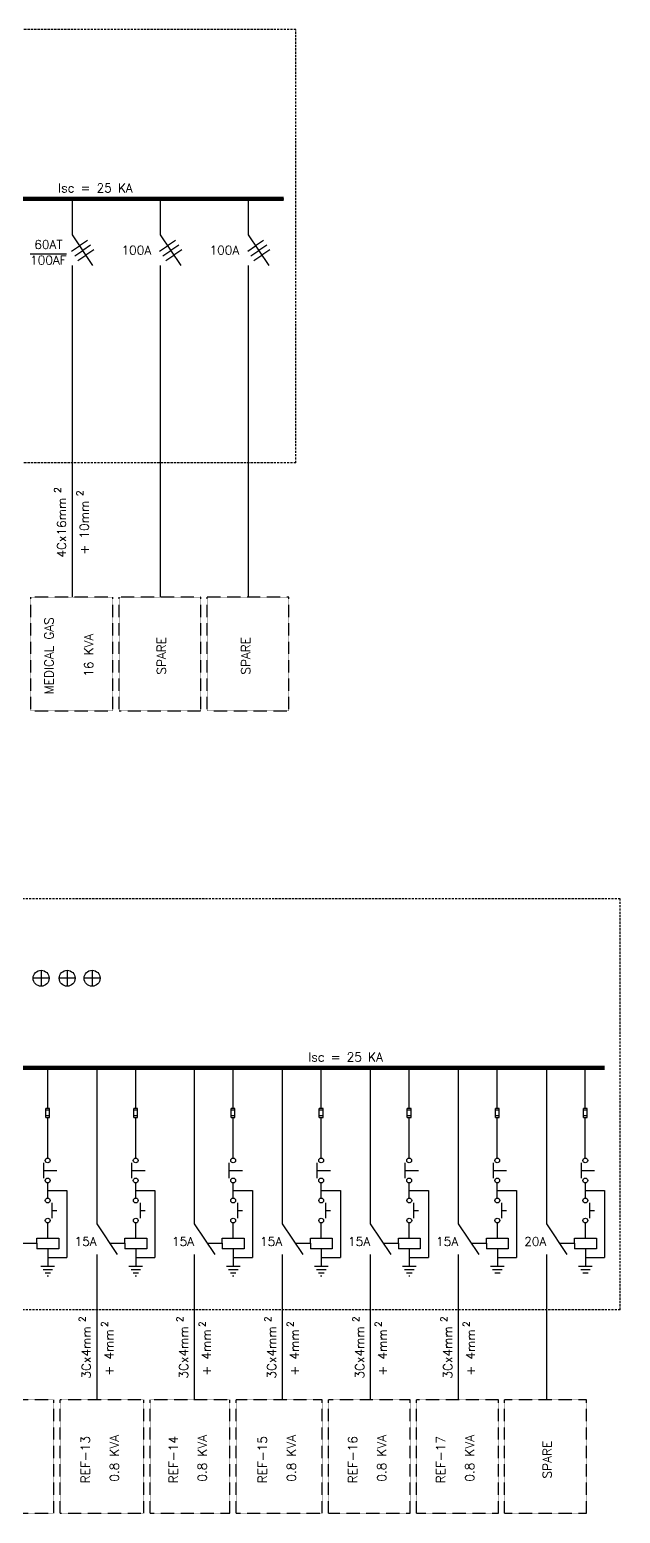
# Model space of a CAD drawing. Extents: x 20055 to 127460, y -8950 to 79188.
# Drawn here: x 112927 to 126238, y -5158 to 28285 of the extents above; entities that cross this region are included whole.
import ezdxf
from ezdxf.enums import TextEntityAlignment as Align

# ---------------------------------------------------------------- set-up
doc = ezdxf.new("R2010")
doc.units = 0
doc.header["$MEASUREMENT"] = 0
doc.linetypes.add('DASHED', pattern=[0.75, 0.5, -0.25])
for name, color, linetype in [('DB', 4, 'CONTINUOUS'), ('GRID-NO', 1, 'CONTINUOUS'), ('LIGH', 3, 'CONTINUOUS'), ('TEXT', 200, 'CONTINUOUS'), ('WIRE', 4, 'CONTINUOUS')]:
    doc.layers.add(name, color=color, linetype=linetype)
doc.styles.add('DWG', font='ROMANS.shx', dxfattribs={"width": 0.8, "height": 200})
doc.styles.add('ROMANS', font='ROMANS.shx', dxfattribs={"height": 0.4})

msp = doc.modelspace()

# ---------------------------------------------------------------- linework, layer by layer
at = {"layer": 'DB', "color": 7, "linetype": 'DASHED', "ltscale": 100}
for p, q in [((118928, 28285), (90468, 28285)), ((118928, 18518), (118928, 28285)), ((118928, 18518), (90468, 18518)), ((126238, 8696), (89017, 8696)), ((126238, -571), (126238, 8696)), ((126238, -571), (89017, -571))]:
    msp.add_line(p, q, dxfattribs=at)
at = {"layer": 'DB', "color": 7, "linetype": 'DASHED'}
for p, q in [((112955, 12931), (112955, 15493)), ((114799, 15493), (112955, 15493)), ((114799, 12931), (114799, 15493)), ((114940, 12931), (114940, 15493)), ((116783, 15493), (114940, 15493)), ((116783, 12931), (116783, 15493)), ((116924, 12931), (116924, 15493)), ((118767, 15493), (116924, 15493)), ((118767, 12931), (118767, 15493)), ((112955, 12931), (114799, 12931)), ((114940, 12931), (116783, 12931)), ((116924, 12931), (118767, 12931)), ((113473, -2596), (111584, -2596)), ((113473, -5158), (113473, -2596)), ((113614, -5158), (113614, -2596)), ((115503, -2596), (113614, -2596)), ((115503, -5158), (115503, -2596)), ((115644, -5158), (115644, -2596)), ((117436, -2596), (115644, -2596)), ((117436, -5158), (117436, -2596)), ((117577, -5158), (117577, -2596)), ((119521, -2596), (117577, -2596)), ((119521, -5158), (119521, -2596)), ((121505, -2596), (119662, -2596)), ((119662, -5158), (119662, -2596)), ((121505, -5158), (121505, -2596)), ((123489, -2596), (121646, -2596)), ((121646, -5158), (121646, -2596)), ((123489, -5158), (123489, -2596)), ((123630, -5158), (123630, -2596)), ((125474, -2596), (123630, -2596)), ((125474, -5158), (125474, -2596)), ((111584, -5158), (113473, -5158)), ((113614, -5158), (115503, -5158)), ((115644, -5158), (117436, -5158)), ((117577, -5158), (119521, -5158)), ((119662, -5158), (121505, -5158)), ((121646, -5158), (123489, -5158)), ((123630, -5158), (125474, -5158))]:
    msp.add_line(p, q, dxfattribs=at)
at = {"layer": 'LIGH', "color": 4}
for p, q in [((113332, 3968), (113332, 4885)), ((115316, 3968), (115316, 4885)), ((117512, 3968), (117512, 4885)), ((119496, 3968), (119496, 4885)), ((121480, 3968), (121480, 4885)), ((123465, 3968), (123465, 4885)), ((125449, 3968), (125449, 4885)), ((113332, 2850), (113332, 3766)), ((115316, 2850), (115316, 3766)), ((117512, 2850), (117512, 3766)), ((119496, 2850), (119496, 3766)), ((121480, 2850), (121480, 3766)), ((123465, 2850), (123465, 3766)), ((125449, 2850), (125449, 3766)), ((113236, 2742), (113236, 2398)), ((115221, 2742), (115221, 2398)), ((117416, 2742), (117416, 2398)), ((119401, 2742), (119401, 2398)), ((121385, 2742), (121385, 2398)), ((123369, 2742), (123369, 2398)), ((125354, 2742), (125354, 2398)), ((113333, 1946), (113333, 2290)), ((113333, 2118), (113766, 2118)), ((113766, 2118), (113766, 606)), ((115317, 1946), (115317, 2290)), ((115317, 2118), (115750, 2118)), ((115750, 2118), (115750, 606)), ((117513, 1946), (117513, 2290)), ((117513, 2118), (117946, 2118)), ((117946, 2118), (117946, 606)), ((119497, 1946), (119497, 2290)), ((119497, 2118), (119930, 2118)), ((119930, 2118), (119930, 606)), ((121482, 1946), (121482, 2290)), ((121482, 2118), (121914, 2118)), ((121914, 2118), (121914, 606)), ((123466, 1946), (123466, 2290)), ((123466, 2118), (123899, 2118)), ((123899, 2118), (123899, 606)), ((125450, 1946), (125450, 2290)), ((125450, 2118), (125883, 2118)), ((125883, 2118), (125883, 606)), ((113428, 1839), (113428, 1495)), ((115413, 1839), (115413, 1495)), ((117608, 1839), (117608, 1495)), ((119593, 1839), (119593, 1495)), ((121577, 1839), (121577, 1495)), ((123561, 1839), (123561, 1495)), ((125546, 1839), (125546, 1495)), ((113335, 1043), (113335, 1387)), ((115319, 1043), (115319, 1387)), ((117515, 1043), (117515, 1387)), ((119499, 1043), (119499, 1387)), ((121483, 1043), (121483, 1387)), ((123468, 1043), (123468, 1387)), ((125452, 1043), (125452, 1387)), ((113088, 1043), (113581, 1043)), ((113088, 933), (113088, 1043)), ((113581, 1043), (113581, 802)), ((115073, 1043), (115565, 1043)), ((115073, 933), (115073, 1043)), ((115565, 1043), (115565, 802)), ((117268, 1043), (117761, 1043)), ((117268, 933), (117268, 1043)), ((117761, 1043), (117761, 802)), ((119253, 1043), (119745, 1043)), ((119253, 933), (119253, 1043)), ((119745, 1043), (119745, 802)), ((121237, 1043), (121730, 1043)), ((121237, 933), (121237, 1043)), ((121730, 1043), (121730, 802)), ((123221, 933), (123221, 1043)), ((123221, 1043), (123714, 1043)), ((123714, 1043), (123714, 802)), ((125206, 1043), (125698, 1043)), ((125206, 933), (125206, 1043)), ((125698, 1043), (125698, 802)), ((112746, 931), (113088, 931)), ((113088, 931), (113088, 802)), ((113581, 802), (113088, 802)), ((113335, 802), (113335, 411)), ((114730, 931), (115073, 931)), ((115073, 931), (115073, 802)), ((115565, 802), (115073, 802)), ((115319, 802), (115319, 411)), ((116926, 931), (117268, 931)), ((117268, 931), (117268, 802)), ((117761, 802), (117268, 802)), ((117515, 802), (117515, 411)), ((118910, 931), (119253, 931)), ((119253, 931), (119253, 802)), ((119745, 802), (119253, 802)), ((119499, 802), (119499, 411)), ((120894, 931), (121237, 931)), ((121237, 931), (121237, 802)), ((121730, 802), (121237, 802)), ((121483, 802), (121483, 411)), ((122879, 931), (123221, 931)), ((123221, 931), (123221, 802)), ((123714, 802), (123221, 802)), ((123468, 802), (123468, 411)), ((124863, 931), (125206, 931)), ((125206, 931), (125206, 802)), ((125698, 802), (125206, 802)), ((125452, 802), (125452, 411)), ((113335, 606), (113766, 606)), ((115319, 606), (115750, 606)), ((117515, 606), (117946, 606)), ((119499, 606), (119930, 606)), ((121483, 606), (121914, 606)), ((123468, 606), (123899, 606)), ((125452, 606), (125883, 606))]:
    msp.add_line(p, q, dxfattribs=at)
for centre in [(113332, 2796), (115316, 2796), (117512, 2796), (119496, 2796), (121480, 2796), (123465, 2796), (125449, 2796), (113332, 2344), (115316, 2344), (117512, 2344), (119496, 2344), (121480, 2344), (123465, 2344), (125449, 2344), (113333, 1893), (115317, 1893), (117513, 1893), (119497, 1893), (121482, 1893), (123466, 1893), (125450, 1893), (113333, 1441), (115317, 1441), (117513, 1441), (119497, 1441), (121482, 1441), (123466, 1441), (125450, 1441)]:
    msp.add_circle(centre, 53.8, dxfattribs=at)
at = {"layer": 'WIRE', "color": 4}
for p, q in [((102677, 24473), (118654, 24473)), ((113882, 24473), (113882, 23664)), ((115866, 24473), (115866, 23664)), ((117850, 24473), (117850, 23664)), ((113871, 23291), (114051, 23411)), ((113882, 23664), (114346, 22968)), ((114230, 23531), (114051, 23411)), ((114300, 23426), (114121, 23307)), ((115856, 23291), (116035, 23411)), ((115866, 23664), (116331, 22968)), ((116214, 23531), (116035, 23411)), ((116285, 23426), (116106, 23307)), ((117840, 23291), (118019, 23411)), ((117850, 23664), (118315, 22968)), ((118198, 23531), (118019, 23411)), ((118269, 23426), (118090, 23307)), ((113942, 23187), (114121, 23307)), ((114011, 23082), (114190, 23202)), ((114369, 23321), (114190, 23202)), ((115926, 23187), (116106, 23307)), ((115995, 23082), (116174, 23202)), ((116354, 23321), (116174, 23202)), ((117911, 23187), (118090, 23307)), ((117980, 23082), (118159, 23202)), ((118338, 23321), (118159, 23202)), ((113882, 22968), (113882, 15493)), ((115866, 22968), (115866, 15493)), ((117850, 22968), (117850, 15493)), ((113184, 7082), (113184, 6724)), ((113771, 7082), (113771, 6724)), ((114333, 7082), (114333, 6724)), ((113363, 6903), (113005, 6903)), ((113950, 6903), (113593, 6903)), ((114512, 6903), (114155, 6903)), ((114438, 4885), (114438, 1369)), ((116633, 4885), (116633, 1369)), ((118618, 4885), (118618, 1369)), ((120602, 4885), (120602, 1369)), ((122586, 4885), (122586, 1369)), ((124571, 4885), (124571, 1369)), ((113289, 3766), (113289, 3968)), ((113374, 3968), (113289, 3968)), ((113374, 3930), (113289, 3930)), ((113374, 3803), (113289, 3803)), ((113289, 3766), (113374, 3766)), ((113374, 3766), (113374, 3968)), ((115273, 3766), (115273, 3968)), ((115359, 3968), (115273, 3968)), ((115359, 3930), (115273, 3930)), ((115359, 3803), (115273, 3803)), ((115273, 3766), (115359, 3766)), ((115359, 3766), (115359, 3968)), ((117469, 3766), (117469, 3968)), ((117554, 3968), (117469, 3968)), ((117554, 3930), (117469, 3930)), ((117554, 3803), (117469, 3803)), ((117469, 3766), (117554, 3766)), ((117554, 3766), (117554, 3968)), ((119453, 3766), (119453, 3968)), ((119539, 3968), (119453, 3968)), ((119539, 3930), (119453, 3930)), ((119539, 3803), (119453, 3803)), ((119453, 3766), (119539, 3766)), ((119539, 3766), (119539, 3968)), ((121438, 3766), (121438, 3968)), ((121523, 3968), (121438, 3968)), ((121523, 3930), (121438, 3930)), ((121523, 3803), (121438, 3803)), ((121438, 3766), (121523, 3766)), ((121523, 3766), (121523, 3968)), ((123507, 3968), (123422, 3968)), ((123422, 3766), (123422, 3968)), ((123507, 3930), (123422, 3930)), ((123507, 3803), (123422, 3803)), ((123422, 3766), (123507, 3766)), ((123507, 3766), (123507, 3968)), ((125406, 3766), (125406, 3968)), ((125492, 3968), (125406, 3968)), ((125492, 3930), (125406, 3930)), ((125492, 3803), (125406, 3803)), ((125406, 3766), (125492, 3766)), ((125492, 3766), (125492, 3968)), ((113236, 2570), (113542, 2570)), ((115221, 2570), (115526, 2570)), ((117416, 2570), (117722, 2570)), ((119401, 2570), (119706, 2570)), ((121385, 2570), (121691, 2570)), ((123369, 2570), (123675, 2570)), ((125354, 2570), (125659, 2570)), ((113428, 1667), (113542, 1667)), ((114438, 1369), (114902, 673)), ((115413, 1667), (115526, 1667)), ((116633, 1369), (117098, 673)), ((117608, 1667), (117722, 1667)), ((118618, 1369), (119082, 673)), ((119593, 1667), (119706, 1667)), ((120602, 1369), (121067, 673)), ((121577, 1667), (121691, 1667)), ((122586, 1369), (123051, 673)), ((123561, 1667), (123675, 1667)), ((124571, 1369), (125035, 673)), ((125546, 1667), (125659, 1667)), ((114438, 673), (114438, -2596)), ((116633, 673), (116633, -2596)), ((118618, 673), (118618, -2596)), ((120602, 673), (120602, -2596)), ((122586, 673), (122586, -2596)), ((124571, 673), (124571, -2596)), ((113181, 411), (113488, 411)), ((113227, 339), (113442, 339)), ((115165, 411), (115472, 411)), ((115212, 339), (115426, 339)), ((117361, 411), (117668, 411)), ((117407, 339), (117622, 339)), ((119345, 411), (119653, 411)), ((119392, 339), (119606, 339)), ((121330, 411), (121637, 411)), ((121376, 339), (121591, 339)), ((123314, 411), (123621, 411)), ((123360, 339), (123575, 339)), ((125298, 411), (125606, 411)), ((125345, 339), (125559, 339)), ((113274, 266), (113396, 266)), ((113320, 194), (113349, 194)), ((115258, 266), (115380, 266)), ((115304, 194), (115334, 194)), ((117454, 266), (117576, 266)), ((117500, 194), (117529, 194)), ((119438, 266), (119560, 266)), ((119484, 194), (119514, 194)), ((121422, 266), (121544, 266)), ((121469, 194), (121498, 194)), ((123407, 266), (123529, 266)), ((125391, 266), (125513, 266))]:
    msp.add_line(p, q, dxfattribs=at)
for points in [[(90844, 24473, 100, 100, 0), (118654, 24473, 25.6, 25.6, 0)], [(89619, 4885, 100, 100, 0), (125883, 4885, 25.6, 25.6, 0)]]:
    msp.add_lwpolyline(points, format="xyseb", dxfattribs=at)
at = {"layer": 'WIRE', "color": 4, "const_width": 25.6}
msp.add_lwpolyline([(90844, 24473), (118654, 24473)], dxfattribs=at)
at = {"layer": 'WIRE', "color": 4}
for centre in [(113184, 6903), (113771, 6903), (114333, 6903)]:
    msp.add_circle(centre, 179, dxfattribs=at)

# ---------------------------------------------------------------- texts
at = {"layer": 'GRID-NO', "color": 4, "style": 'DWG'}
for s, height, p in [('2', 150, (113556, 17907)), ('2', 150, (114060, 17834)), ('4Cx16mm', 200, (113644, 17061)), ('+ 10mm', 200, (114157, 17061)), ('MEDICAL GAS', 200, (113362, 14170)), ('16 KVA', 200, (114257, 14184)), ('SPARE', 200, (115896, 14170)), ('SPARE', 200, (117795, 14170)), ('2', 150, (114112, -783)), ('3Cx4mm', 200, (114200, -1531)), ('2', 150, (114616, -893)), ('2', 150, (116308, -783)), ('3Cx4mm', 200, (116396, -1531)), ('2', 150, (116812, -893)), ('2', 150, (118292, -783)), ('3Cx4mm', 200, (118380, -1531)), ('2', 150, (118797, -893)), ('2', 150, (120276, -783)), ('3Cx4mm', 200, (120365, -1531)), ('2', 150, (120781, -893)), ('2', 150, (122261, -783)), ('3Cx4mm', 200, (122349, -1531)), ('2', 150, (122765, -893)), ('+ 4mm', 200, (114713, -1531)), ('+ 4mm', 200, (116909, -1531)), ('+ 4mm', 200, (118893, -1531)), ('+ 4mm', 200, (120877, -1531)), ('+ 4mm', 200, (122862, -1531)), ('REF-13', 200, (114181, -3949)), ('0.8 KVA', 200, (114835, -3917)), ('REF-14', 200, (116163, -3949)), ('0.8 KVA', 200, (116817, -3917)), ('REF-15', 200, (118172, -3949)), ('0.8 KVA', 200, (118825, -3917)), ('REF-16', 200, (120206, -3949)), ('0.8 KVA', 200, (120860, -3917)), ('REF-17', 200, (122190, -3949)), ('0.8 KVA', 200, (122844, -3917)), ('SPARE', 200, (124590, -3949))]:
    msp.add_text(s, height=height, rotation=90, dxfattribs=at).set_placement(p, align=Align.MIDDLE)
at = {"layer": 'TEXT', "color": 4, "style": 'ROMANS'}
for p in [(113568, 24617), (119206, 5028)]:
    msp.add_text('Isc = 25 KA', height=200, dxfattribs=at).set_placement(p)
for s, p in [('60AT', (113347, 23442)), ('100A', (115331, 23314)), ('100A', (117315, 23314)), ('%%O100AF', (113347, 23089)), ('15A', (114188, 970)), ('15A', (116383, 970)), ('15A', (118368, 970)), ('15A', (120352, 970)), ('15A', (122336, 970)), ('20A', (124321, 970))]:
    msp.add_text(s, height=200, dxfattribs=at).set_placement(p, align=Align.MIDDLE)

doc.saveas('drawing.dxf')
